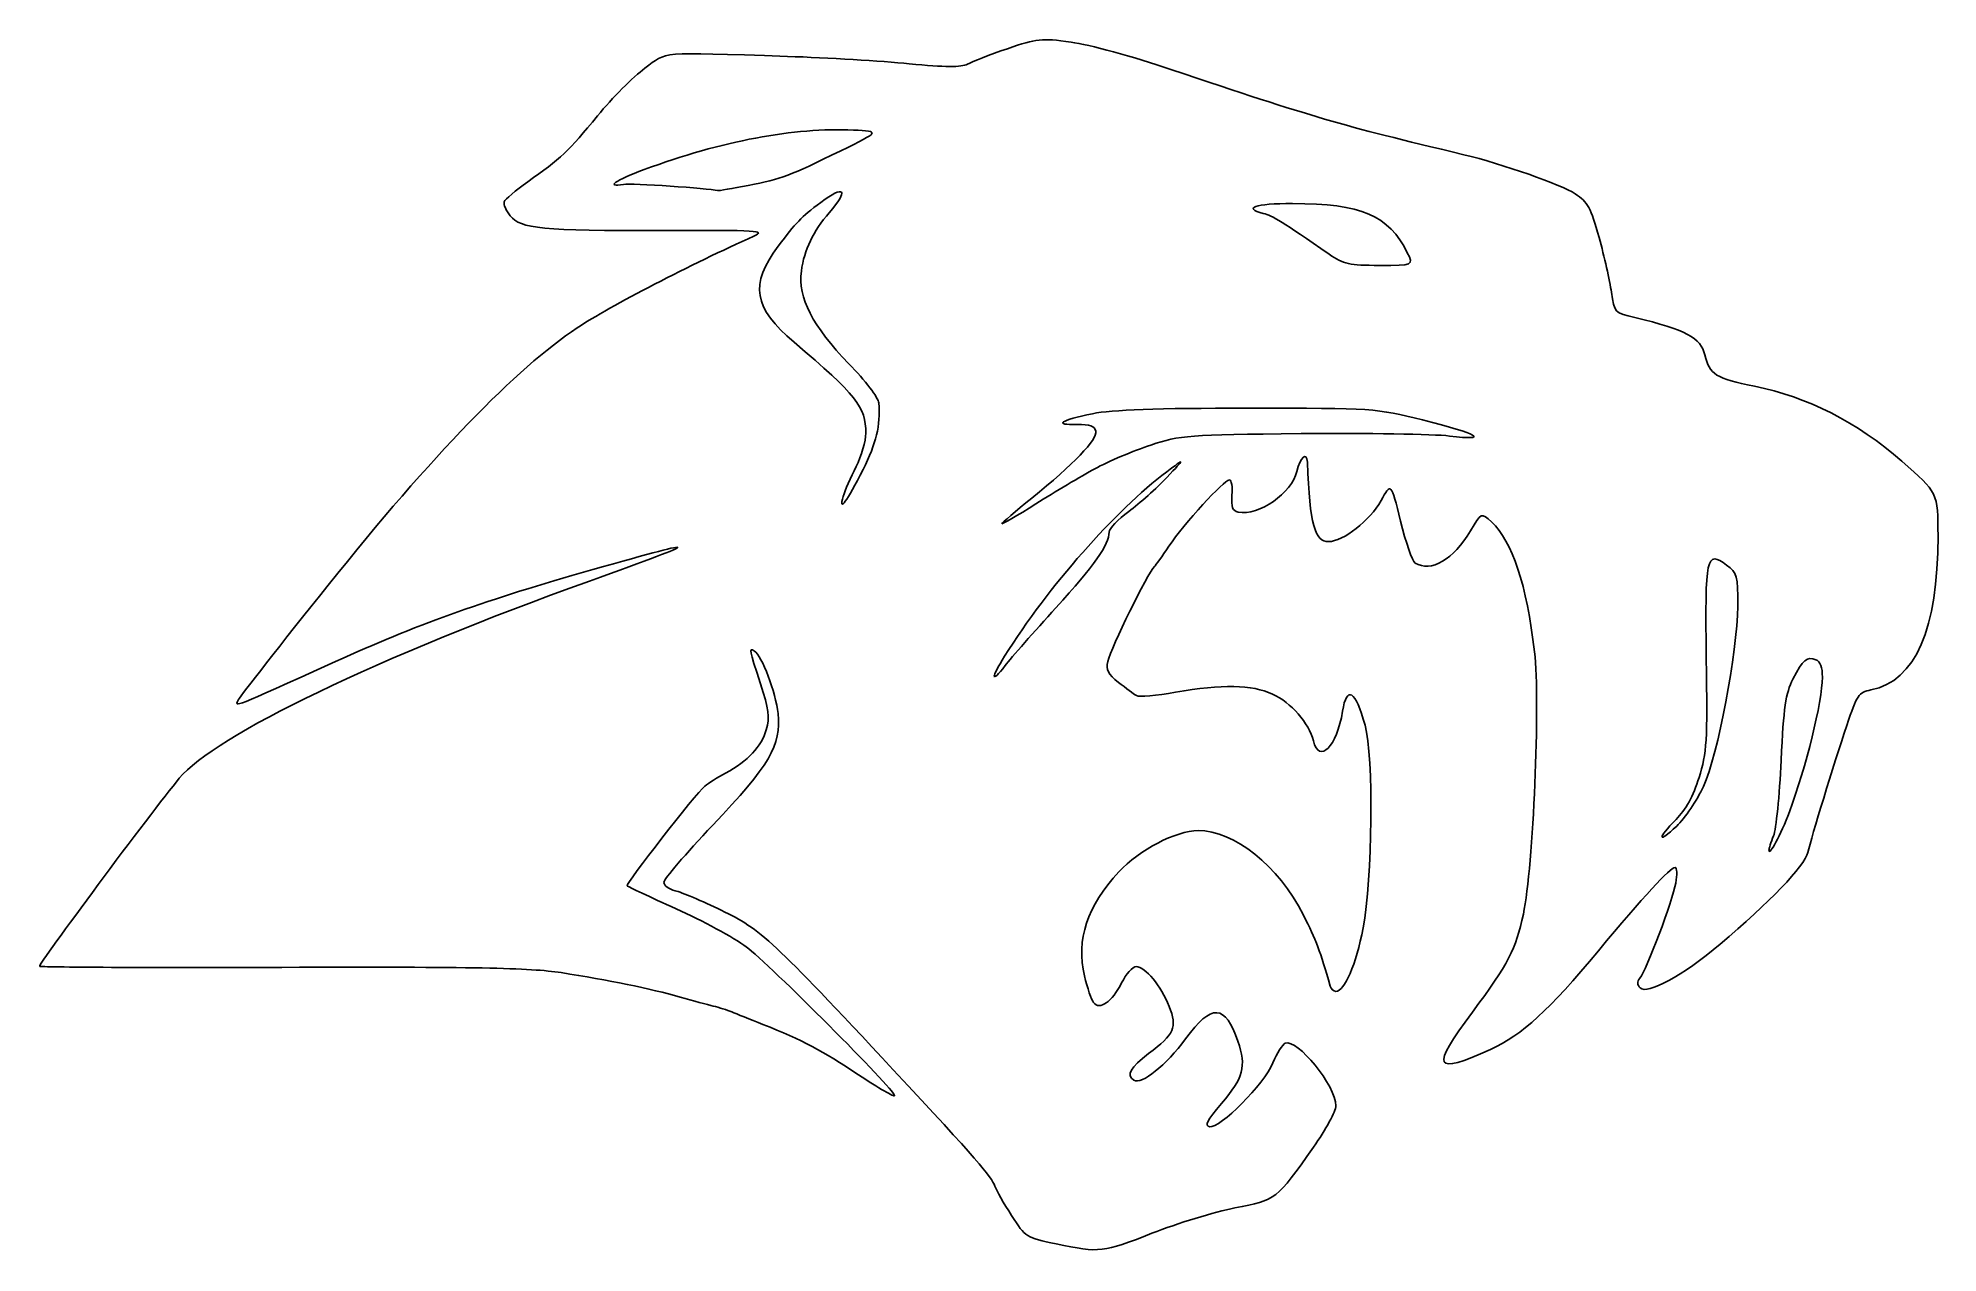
# Model space of a CAD drawing. Extents: x 0.36 to 5.48, y 0.54 to 3.81.
import ezdxf

# ---------------------------------------------------------------- set-up
doc = ezdxf.new("R2010")
doc.units = 0
doc.layers.get('0').update_dxf_attribs({"linetype": 'CONTINUOUS'})

msp = doc.modelspace()

# ---------------------------------------------------------------- linework, layer by layer
at = {"color": 7}
for points in [[(2.271054, 3.416902), (2.271054, 3.416902)], [(4.046725, 3.235767), (4.046725, 3.235767)], [(2.580135, 2.651549), (2.580135, 2.651549)], [(3.204387, 2.65359), (3.204387, 2.65359)], [(3.099923, 2.279256), (3.099923, 2.279256)], [(4.844613, 1.798248), (4.844613, 1.798248)], [(5.076113, 1.729326), (5.076113, 1.729326)], [(3.100429, 0.56586), (3.100429, 0.56586)]]:
    msp.add_lwpolyline(points, close=True, dxfattribs=at)
for points in [[(2.969289, 3.78534), (3.049331, 3.812981), (3.059948, 3.814075), (3.140614, 3.803002)], [(3.140614, 3.803002), (3.187912, 3.796509), (3.30911, 3.763449), (3.409943, 3.729536)], [(1.992006, 3.732488), (2.055407, 3.779048), (2.021263, 3.776206), (2.37661, 3.764492)], [(2.37661, 3.764492), (2.483554, 3.760967), (2.63121, 3.752101), (2.704733, 3.74479)], [(2.704733, 3.74479), (2.80222, 3.735096), (2.844578, 3.734797), (2.861186, 3.743685)], [(2.861186, 3.743685), (2.873712, 3.750389), (2.922358, 3.769133), (2.969289, 3.78534)], [(1.864999, 3.60471), (1.903934, 3.652283), (1.961087, 3.709783), (1.992006, 3.732488)], [(3.409943, 3.729536), (3.800997, 3.598012), (3.859596, 3.580941), (4.198832, 3.499708)], [(1.676869, 3.42676), (1.764894, 3.48851), (1.78704, 3.509458), (1.864999, 3.60471)], [(2.554387, 3.566099), (2.394795, 3.573699), (2.199806, 3.536871), (1.990499, 3.459596)], [(2.520257, 3.51036), (2.62661, 3.56266), (2.62661, 3.56266), (2.554387, 3.566099)], [(2.271054, 3.416902), (2.362735, 3.434969), (2.380483, 3.441625), (2.520257, 3.51036)], [(4.198832, 3.499708), (4.302571, 3.474867), (4.461384, 3.419162), (4.498972, 3.394431)], [(1.990499, 3.459596), (1.911642, 3.430482), (1.885215, 3.411609), (1.934943, 3.419919)], [(1.613192, 3.372675), (1.615381, 3.379389), (1.644035, 3.403727), (1.676869, 3.42676)], [(1.934943, 3.419919), (1.954905, 3.423255), (2.165625, 3.409248), (2.187721, 3.403116)], [(2.187721, 3.403116), (2.190776, 3.402268), (2.228276, 3.408472), (2.271054, 3.416902)], [(2.489262, 3.343602), (2.5426, 3.404834), (2.53048, 3.419664), (2.466547, 3.371396)], [(4.498972, 3.394431), (4.533102, 3.371976), (4.541191, 3.357196), (4.563402, 3.276697)], [(1.629636, 3.335247), (1.618403, 3.349118), (1.611003, 3.365961), (1.613192, 3.372675)], [(2.041481, 3.295757), (1.712587, 3.294671), (1.658274, 3.299879), (1.629636, 3.335247)], [(2.466547, 3.371396), (2.41219, 3.330356), (2.399766, 3.317588), (2.351779, 3.253452)], [(2.413962, 3.186243), (2.421889, 3.244072), (2.445446, 3.293302), (2.489262, 3.343602)], [(3.737174, 3.368215), (3.63723, 3.368215), (3.601376, 3.35613), (3.658664, 3.341751)], [(3.658664, 3.341751), (3.682897, 3.335669), (3.709606, 3.319097), (3.836494, 3.231413)], [(4.046725, 3.235767), (3.996302, 3.336842), (3.922978, 3.368215), (3.737174, 3.368215)], [(1.809943, 3.033388), (1.897436, 3.091173), (2.120026, 3.206604), (2.285926, 3.280226)], [(2.285926, 3.280226), (2.319855, 3.295283), (2.299, 3.296608), (2.041481, 3.295757)], [(4.563402, 3.276697), (4.577373, 3.226066), (4.592356, 3.159802), (4.596698, 3.129443)], [(2.351779, 3.253452), (2.274133, 3.149675), (2.284355, 3.087743), (2.39451, 2.994567)], [(3.836494, 3.231413), (3.874886, 3.204883), (3.889986, 3.201548), (3.971753, 3.201548)], [(3.971753, 3.201548), (4.063795, 3.201548), (4.063795, 3.201548), (4.046725, 3.235767)], [(2.541992, 2.936789), (2.444305, 3.037398), (2.404256, 3.115429), (2.413962, 3.186243)], [(4.596698, 3.129443), (4.604594, 3.074245), (4.604594, 3.074245), (4.660046, 3.061049)], [(1.139071, 2.340437), (1.417208, 2.688456), (1.646902, 2.925709), (1.809943, 3.033388)], [(4.660046, 3.061049), (4.797423, 3.028359), (4.8378, 3.006751), (4.848392, 2.960258)], [(2.39451, 2.994567), (2.563056, 2.851999), (2.587721, 2.820712), (2.587721, 2.749472)], [(2.622669, 2.831233), (2.62177, 2.844665), (2.586003, 2.891462), (2.541992, 2.936789)], [(4.848392, 2.960258), (4.860281, 2.908068), (4.878516, 2.89657), (4.982165, 2.875902)], [(4.982165, 2.875902), (5.124456, 2.847529), (5.257654, 2.779803), (5.379387, 2.673929)], [(2.580135, 2.651549), (2.616101, 2.723246), (2.626856, 2.768682), (2.622669, 2.831233)], [(3.615499, 2.817023), (3.371995, 2.816967), (3.249889, 2.812605), (3.198832, 2.802119)], [(4.087721, 2.785167), (3.960698, 2.816906), (3.957907, 2.817094), (3.615499, 2.817023)], [(3.198832, 2.802119), (3.110894, 2.78406), (3.092643, 2.771444), (3.156387, 2.77278)], [(3.156387, 2.77278), (3.192328, 2.773533), (3.204613, 2.769276), (3.207493, 2.755072)], [(4.159943, 2.741971), (4.271326, 2.728256), (4.239642, 2.747207), (4.087721, 2.785167)], [(2.587721, 2.749472), (2.587721, 2.728819), (2.575868, 2.688337), (2.561382, 2.659513)], [(3.207493, 2.755072), (3.211991, 2.732892), (3.147484, 2.66557), (3.034943, 2.574991)], [(3.204387, 2.65359), (3.241054, 2.673602), (3.309038, 2.702405), (3.355462, 2.717597)], [(3.355462, 2.717597), (3.436296, 2.74405), (3.45347, 2.745353), (3.761018, 2.748384)], [(3.761018, 2.748384), (3.937649, 2.750124), (4.117165, 2.747239), (4.159943, 2.741971)], [(3.398832, 2.630453), (3.448832, 2.683231), (3.448832, 2.683231), (3.398832, 2.645742)], [(3.777454, 2.671649), (3.776215, 2.701123), (3.757245, 2.6843), (3.748906, 2.646331)], [(3.834668, 2.457473), (3.796808, 2.45692), (3.784553, 2.502795), (3.777454, 2.671649)], [(5.379387, 2.673929), (5.47661, 2.589373), (5.47661, 2.589373), (5.47661, 2.47277)], [(2.5268, 2.579326), (2.513236, 2.533619), (2.537371, 2.566301), (2.580135, 2.651549)], [(2.561382, 2.659513), (2.546896, 2.630688), (2.531334, 2.594604), (2.5268, 2.579326)], [(3.398832, 2.645742), (3.259108, 2.54098), (3.079353, 2.33674), (2.961635, 2.148992)], [(3.046054, 2.5593), (3.096471, 2.591148), (3.167721, 2.633578), (3.204387, 2.65359)], [(3.296054, 2.538665), (3.325082, 2.56012), (3.371332, 2.601424), (3.398832, 2.630453)], [(3.567176, 2.623771), (3.552864, 2.623771), (3.44504, 2.505576), (3.404419, 2.44536)], [(3.574313, 2.582497), (3.576105, 2.605198), (3.572894, 2.623771), (3.567176, 2.623771)], [(3.748906, 2.646331), (3.736168, 2.588334), (3.646121, 2.525877), (3.591377, 2.537069)], [(4.028307, 2.51279), (4.00279, 2.616816), (4.00279, 2.616816), (3.975811, 2.568016)], [(3.034943, 2.574991), (2.990637, 2.539332), (2.954387, 2.508186), (2.954387, 2.505776)], [(3.591377, 2.537069), (3.575317, 2.540352), (3.571737, 2.549881), (3.574313, 2.582497)], [(3.975811, 2.568016), (3.94616, 2.514383), (3.874235, 2.458051), (3.834668, 2.457473)], [(2.954387, 2.505776), (2.954387, 2.503367), (2.995637, 2.527453), (3.046054, 2.5593)], [(3.243276, 2.483384), (3.243276, 2.492333), (3.267026, 2.51721), (3.296054, 2.538665)], [(4.067995, 2.399771), (4.060201, 2.404717), (4.042342, 2.455575), (4.028307, 2.51279)], [(4.273523, 2.510491), (4.246102, 2.536101), (4.246102, 2.536101), (4.216868, 2.486217)], [(4.389495, 2.160735), (4.368467, 2.34163), (4.329951, 2.45779), (4.273523, 2.510491)], [(1.843276, 2.351231), (2.16554, 2.466687), (2.161443, 2.470734), (1.821054, 2.37318)], [(3.099923, 2.279256), (3.203174, 2.392409), (3.243276, 2.449512), (3.243276, 2.483384)], [(4.216868, 2.486217), (4.172022, 2.409692), (4.109535, 2.373408), (4.067995, 2.399771)], [(5.47661, 2.47277), (5.47661, 2.221038), (5.416301, 2.082616), (5.295896, 2.057991)], [(3.404419, 2.44536), (3.386103, 2.418208), (3.368603, 2.393493), (3.36553, 2.390437)], [(4.907135, 2.394154), (4.852252, 2.435227), (4.848431, 2.417699), (4.852295, 2.142586)], [(1.821054, 2.37318), (1.548911, 2.295186), (1.373484, 2.231973), (1.159128, 2.134663)], [(3.36553, 2.390437), (3.346829, 2.371841), (3.24898, 2.172774), (3.239757, 2.13456)], [(4.936997, 2.283628), (4.937683, 2.366684), (4.936123, 2.37246), (4.907135, 2.394154)], [(0.737786, 1.819926), (0.833276, 1.935465), (1.273989, 2.147274), (1.843276, 2.351231)], [(0.897722, 2.032399), (0.903479, 2.042931), (1.012086, 2.181549), (1.139071, 2.340437)], [(2.963243, 2.123631), (2.979761, 2.144943), (3.041268, 2.214974), (3.099923, 2.279256)], [(4.844613, 1.798248), (4.883506, 1.882692), (4.935963, 2.158295), (4.936997, 2.283628)], [(2.287404, 2.162855), (2.272449, 2.172098), (2.273116, 2.168492), (2.30369, 2.074832)], [(2.351154, 1.994174), (2.345003, 2.051614), (2.307703, 2.15031), (2.287404, 2.162855)], [(4.359346, 1.454269), (4.386157, 1.581725), (4.405127, 2.026249), (4.389495, 2.160735)], [(1.159128, 2.134663), (0.877959, 2.007022), (0.885453, 2.009954), (0.897722, 2.032399)], [(2.961635, 2.148992), (2.923647, 2.088405), (2.924577, 2.073745), (2.963243, 2.123631)], [(3.239757, 2.13456), (3.234297, 2.111938), (3.239936, 2.100972), (3.268681, 2.078311)], [(4.852295, 2.142586), (4.855443, 1.918383), (4.853664, 1.889271), (4.832701, 1.821955)], [(5.147829, 2.139285), (5.123213, 2.148731), (5.113141, 2.140227), (5.085789, 2.086906)], [(5.165108, 2.092026), (5.165368, 2.119041), (5.159622, 2.13476), (5.147829, 2.139285)], [(2.30369, 2.074832), (2.326114, 2.006138), (2.328825, 1.984829), (2.319458, 1.950903)], [(3.268681, 2.078311), (3.28832, 2.062829), (3.309971, 2.04684), (3.316796, 2.042781)], [(3.316796, 2.042781), (3.323621, 2.038721), (3.371121, 2.042777), (3.422352, 2.051792)], [(3.422352, 2.051792), (3.547345, 2.073789), (3.627645, 2.072303), (3.683455, 2.046958)], [(3.872156, 2.000382), (3.883524, 2.071468), (3.906801, 2.057051), (3.933062, 1.96266)], [(5.085789, 2.086906), (5.065851, 2.048036), (5.06065, 2.012274), (5.05398, 1.868215)], [(5.076113, 1.729326), (5.121315, 1.850115), (5.164472, 2.025999), (5.165108, 2.092026)], [(5.295896, 2.057991), (5.262736, 2.051209), (5.258079, 2.044363), (5.230756, 1.962229)], [(3.683455, 2.046958), (3.733336, 2.024306), (3.781608, 1.969109), (3.793616, 1.920993)], [(3.793616, 1.920993), (3.809463, 1.857491), (3.856989, 1.905531), (3.872156, 2.000382)], [(2.174859, 1.693238), (2.328764, 1.855242), (2.360273, 1.909027), (2.351154, 1.994174)], [(2.319458, 1.950903), (2.307019, 1.905852), (2.26967, 1.86598), (2.209943, 1.83399)], [(3.933062, 1.96266), (3.956197, 1.879507), (3.952977, 1.54722), (3.927775, 1.41693)], [(5.230756, 1.962229), (5.194899, 1.85444), (5.136186, 1.663048), (5.125795, 1.620076)], [(5.05398, 1.868215), (5.049594, 1.773493), (5.040392, 1.681918), (5.03353, 1.664714)], [(0.361328, 1.313521), (0.357128, 1.318106), (0.662108, 1.728359), (0.737786, 1.819926)], [(2.15402, 1.799021), (2.129366, 1.778557), (1.939582, 1.534829), (1.944603, 1.53008)], [(2.209943, 1.83399), (2.188554, 1.822533), (2.163389, 1.806798), (2.15402, 1.799021)], [(4.832701, 1.821955), (4.817055, 1.771714), (4.797192, 1.735465), (4.770905, 1.709177)], [(4.772517, 1.691036), (4.79471, 1.712095), (4.827153, 1.760341), (4.844613, 1.798248)], [(2.043276, 1.539463), (2.043276, 1.54786), (2.102489, 1.617059), (2.174859, 1.693238)], [(4.770905, 1.709177), (4.719503, 1.657775), (4.7209, 1.642055), (4.772517, 1.691036)], [(5.021054, 1.626131), (5.021054, 1.608048), (5.05345, 1.668768), (5.076113, 1.729326)], [(3.482964, 1.679159), (3.42337, 1.678726), (3.324207, 1.627108), (3.269613, 1.568103)], [(3.766684, 1.451549), (3.698941, 1.584666), (3.580272, 1.679866), (3.482964, 1.679159)], [(5.03353, 1.664714), (5.026668, 1.647511), (5.021054, 1.630148), (5.021054, 1.626131)], [(5.125795, 1.620076), (5.11699, 1.583664), (5.021995, 1.484263), (4.890047, 1.373395)], [(2.073832, 1.517022), (2.057026, 1.520967), (2.043276, 1.531065), (2.043276, 1.539463)], [(3.269613, 1.568103), (3.183739, 1.475289), (3.154043, 1.385408), (3.176957, 1.28766)], [(4.768315, 1.579326), (4.754623, 1.579326), (4.68298, 1.501661), (4.561631, 1.355268)], [(4.673451, 1.281633), (4.691058, 1.303705), (4.761696, 1.49078), (4.770125, 1.53766)], [(4.770125, 1.53766), (4.774245, 1.560576), (4.773431, 1.579326), (4.768315, 1.579326)], [(1.944603, 1.53008), (1.946929, 1.52788), (2.006332, 1.500207), (2.07661, 1.468584)], [(2.19831, 1.464542), (2.146652, 1.489461), (2.090637, 1.513077), (2.073832, 1.517022)], [(2.07661, 1.468584), (2.146887, 1.436961), (2.231887, 1.390724), (2.265499, 1.365835)], [(2.661588, 1.034763), (2.336067, 1.384342), (2.305197, 1.41298), (2.19831, 1.464542)], [(3.838682, 1.259882), (3.812462, 1.353337), (3.800618, 1.384867), (3.766684, 1.451549)], [(4.222225, 1.190437), (4.319559, 1.32086), (4.339255, 1.358756), (4.359346, 1.454269)], [(3.927775, 1.41693), (3.908667, 1.31815), (3.877611, 1.245993), (3.854202, 1.245993)], [(2.265499, 1.365835), (2.326631, 1.320567), (2.664993, 0.981446), (2.665323, 0.965114)], [(4.561631, 1.355268), (4.428361, 1.194492), (4.356746, 1.129084), (4.271054, 1.089875)], [(4.890047, 1.373395), (4.788228, 1.287842), (4.693247, 1.236022), (4.673835, 1.255434)], [(1.013902, 1.310721), (0.657351, 1.30968), (0.363692, 1.31094), (0.361328, 1.313521)], [(1.766616, 1.296444), (1.682917, 1.309404), (1.533443, 1.312239), (1.013902, 1.310721)], [(2.087721, 1.230583), (2.006631, 1.253633), (1.894299, 1.276674), (1.766616, 1.296444)], [(3.176957, 1.28766), (3.184477, 1.255576), (3.195501, 1.223181), (3.201454, 1.215671)], [(3.276799, 1.268587), (3.289166, 1.292827), (3.306922, 1.31266), (3.316257, 1.31266)], [(3.316257, 1.31266), (3.340112, 1.31266), (3.383832, 1.259969), (3.405135, 1.205546)], [(4.673835, 1.255434), (4.665677, 1.263592), (4.665558, 1.271739), (4.673451, 1.281633)], [(2.17661, 1.206452), (2.161332, 1.21017), (2.121332, 1.221028), (2.087721, 1.230583)], [(3.201454, 1.215671), (3.218093, 1.194677), (3.250818, 1.21766), (3.276799, 1.268587)], [(3.854202, 1.245993), (3.847809, 1.245993), (3.840825, 1.252243), (3.838682, 1.259882)], [(2.22661, 1.190657), (2.214387, 1.195627), (2.191887, 1.202735), (2.17661, 1.206452)], [(2.309943, 1.157183), (2.276332, 1.170623), (2.238832, 1.185686), (2.22661, 1.190657)], [(3.405135, 1.205546), (3.427241, 1.149071), (3.419206, 1.130621), (3.349691, 1.078242)], [(3.449387, 1.118401), (3.519523, 1.213931), (3.556029, 1.212144), (3.590144, 1.111511)], [(4.271054, 1.089875), (4.117448, 1.019591), (4.108491, 1.038039), (4.222225, 1.190437)], [(2.568276, 1.021194), (2.469356, 1.087063), (2.418974, 1.113585), (2.309943, 1.157183)], [(3.349691, 1.078242), (3.299801, 1.04065), (3.28853, 1.020338), (3.310146, 1.006979)], [(3.310146, 1.006979), (3.331203, 0.993965), (3.396236, 1.046005), (3.449387, 1.118401)], [(3.590144, 1.111511), (3.613391, 1.042939), (3.605741, 1.013865), (3.546064, 0.943983)], [(3.684586, 1.053193), (3.695477, 1.079621), (3.710318, 1.103533), (3.717567, 1.106331)], [(3.717567, 1.106331), (3.750695, 1.119117), (3.854387, 0.991471), (3.854387, 0.937905)], [(2.935487, 0.721021), (2.925362, 0.748824), (2.888032, 0.791584), (2.661588, 1.034763)], [(3.514239, 0.88122), (3.541735, 0.87582), (3.661186, 0.996412), (3.684586, 1.053193)], [(2.665323, 0.965114), (2.665423, 0.960352), (2.621749, 0.985588), (2.568276, 1.021194)], [(3.546064, 0.943983), (3.506251, 0.897362), (3.49953, 0.884109), (3.514239, 0.88122)], [(3.854387, 0.937905), (3.854387, 0.923628), (3.827097, 0.873357), (3.793741, 0.826192)], [(3.793741, 0.826192), (3.692747, 0.683384), (3.694443, 0.684696), (3.582165, 0.662521)], [(2.980625, 0.642096), (2.959688, 0.674826), (2.939375, 0.710343), (2.935487, 0.721021)], [(3.100429, 0.56586), (3.019525, 0.582415), (3.018306, 0.583191), (2.980625, 0.642096)], [(3.582165, 0.662521), (3.527165, 0.651659), (3.426624, 0.620996), (3.35874, 0.594382)], [(3.35874, 0.594382), (3.224448, 0.541733), (3.220477, 0.541294), (3.100429, 0.56586)]]:
    msp.add_open_spline(points, degree=3, dxfattribs=at)

doc.saveas('drawing.dxf')
